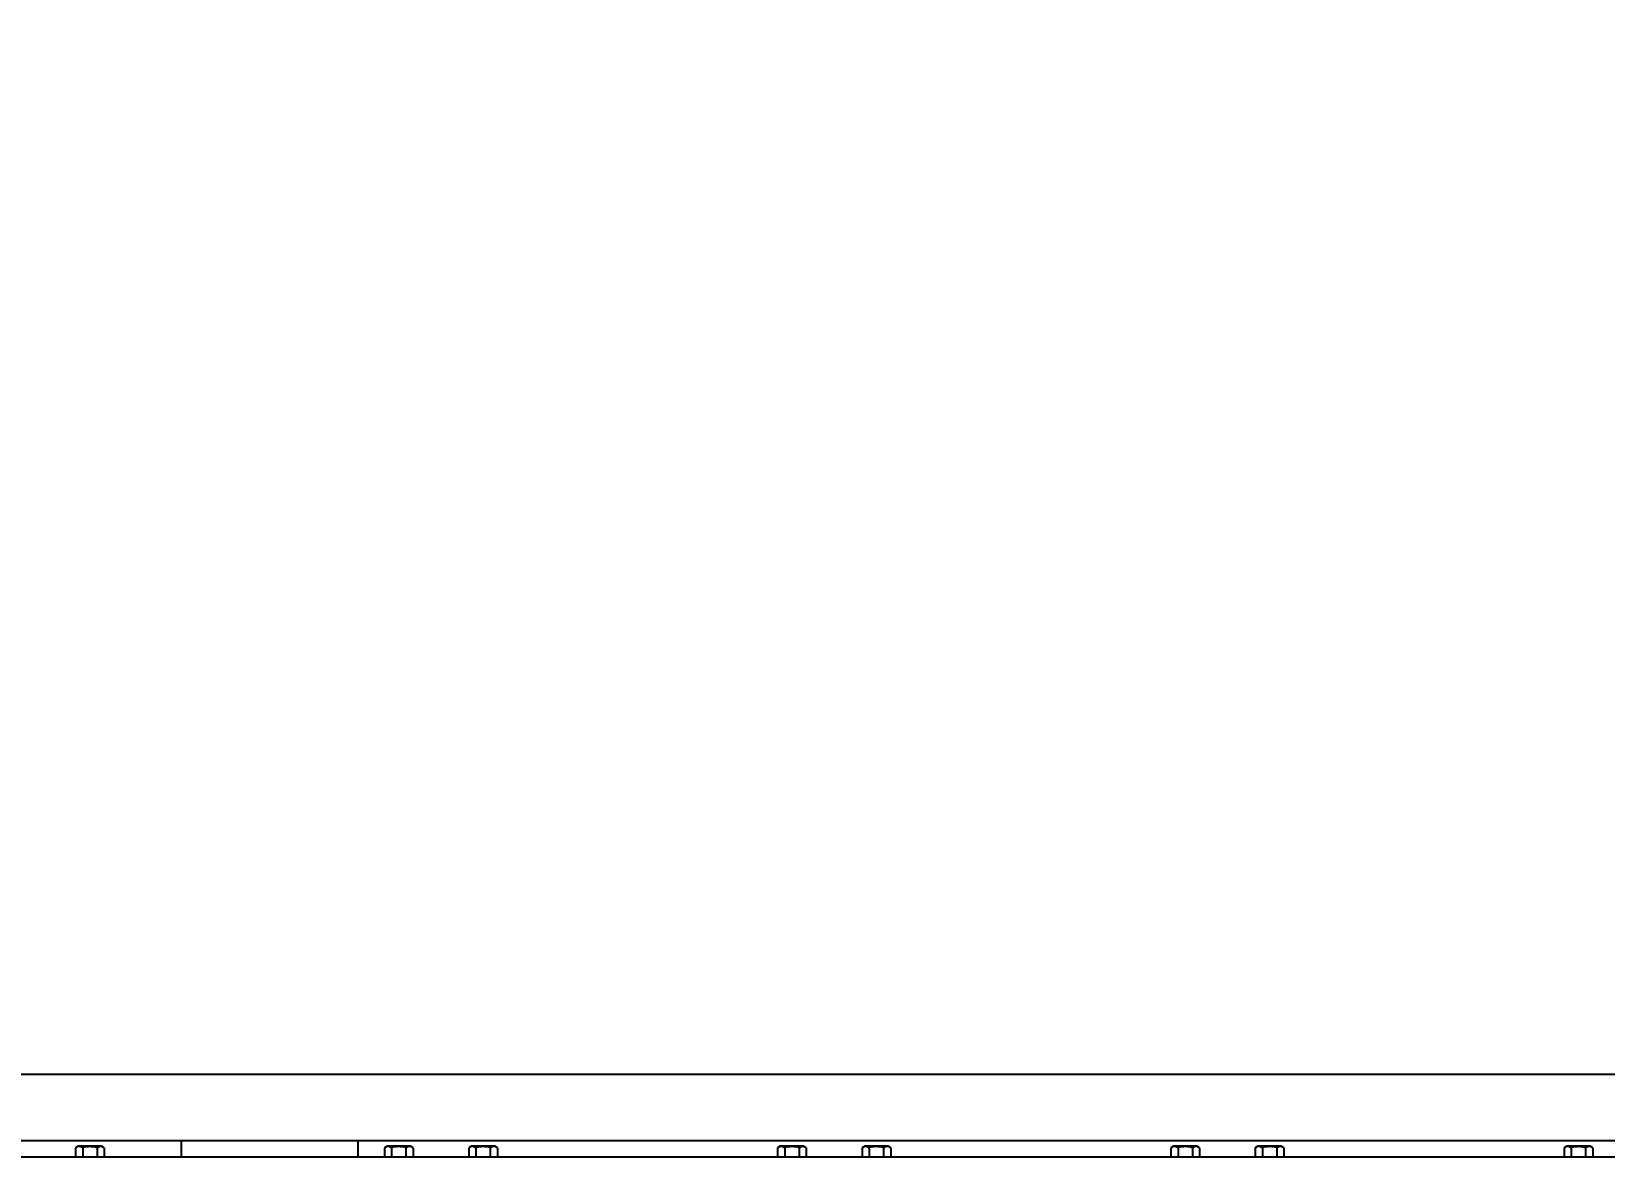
# Model space of a CAD drawing. Header units: millimetres. Extents: x 0 to 55611, y 0 to 32827.
# Drawn here: x 12888 to 13794, y 24422 to 25075 of the extents above; entities that cross this region are included whole.
import ezdxf

# ---------------------------------------------------------------- set-up
doc = ezdxf.new("R2010")
doc.units = ezdxf.units.MM
doc.header["$LTSCALE"] = 10
doc.header["$PDSIZE"] = -1
doc.linetypes.add('SLD-Continua', pattern=[0])
doc.layers.add('STRUC', color=5, linetype='SLD-Continua')
doc.styles.add('1', font='romans.shx', dxfattribs={"height": 125})
doc.dimstyles.new('50', dxfattribs={"dimscale": 0, "dimtxt": 125, "dimasz": 125, "dimexe": 125, "dimexo": 125, "dimgap": 50, "dimtad": 1, "dimdec": 0, "dimlfac": 49.861111, "dimzin": 1, "dimtxsty": '1', "dimcen": 2.5, "dimclrd": 1, "dimclre": 1, "dimadec": 0, "dimazin": 0, "dimtfac": 1, "dimtdec": 0, "dimtmove": 0, "dimatfit": 3, "dimfxl": 1, "dimtzin": 1, "dimarcsym": 0})

# ---------------------------------------------------------------- blocks, each defined once
blk = doc.blocks.new('*D102')
at = {"color": 1, "lineweight": -2, "transparency": 16777216}
for p, q in [((2852.08, 28134.58), (2852.08, 29698.3)), ((14281.61, 24592.91), (14281.61, 29698.3)), ((2977.08, 29573.3), (14156.61, 29573.3))]:
    blk.add_line(p, q, dxfattribs=at)
at = {"color": 1, "transparency": 16777216}
for points in [[(2977.08, 29594.14), (2977.08, 29552.47), (2852.08, 29573.3)], [(14156.61, 29594.14), (14156.61, 29552.47), (14281.61, 29573.3)]]:
    blk.add_solid(points, dxfattribs=at)
at = {"layer": 'Defpoints', "color": 0, "transparency": 16777216}
for p in [(14281.61, 29573.3), (2852.08, 28009.58), (14281.61, 24467.91)]:
    blk.add_point(p, dxfattribs=at)
at = {"color": 0, "transparency": 16777216, "insert": (8566.32, 29748.3), "char_height": 125, "attachment_point": 2, "style": '1'}
blk.add_mtext('11430', dxfattribs=at)
blk = doc.blocks.new('*D106')
at = {"color": 1, "lineweight": -2, "transparency": 16777216}
for p, q in [((11967.77, 25831.09), (15385.01, 25831.09)), ((15260.01, 25706.09), (15260.01, 24160.86)), ((14580.51, 24035.86), (15385.01, 24035.86))]:
    blk.add_line(p, q, dxfattribs=at)
at = {"color": 1, "transparency": 16777216}
for points in [[(15239.17, 25706.09), (15280.84, 25706.09), (15260.01, 25831.09)], [(15239.17, 24160.86), (15280.84, 24160.86), (15260.01, 24035.86)]]:
    blk.add_solid(points, dxfattribs=at)
at = {"layer": 'Defpoints', "color": 0, "transparency": 16777216}
for p in [(11842.77, 25831.09), (14455.51, 24035.86), (15260.01, 24035.86)]:
    blk.add_point(p, dxfattribs=at)
at = {"color": 0, "transparency": 16777216, "insert": (15085.01, 24933.47), "char_height": 125, "attachment_point": 2, "rotation": 90, "style": '1'}
blk.add_mtext('1795', dxfattribs=at)

msp = doc.modelspace()

# ---------------------------------------------------------------- linework, layer by layer
at = {"layer": 'STRUC', "linetype": 'SLD-Continua', "lineweight": 25}
for p, q in [((14275.51, 24474.01), (12180.56, 24474.01)), ((14275.51, 24435.91), (12180.56, 24435.91)), ((12974.35, 24426.38), (12974.35, 24435.91)), ((13075.95, 24426.38), (13075.95, 24435.91)), ((13052.13, 24426.38), (12170.3, 24426.38)), ((12914.79, 24432.73), (12913.31, 24431.88)), ((12913.31, 24431.88), (12913.31, 24426.38)), ((12928.34, 24432.73), (12914.79, 24432.73)), ((12917.44, 24431.88), (12917.44, 24426.38)), ((12925.69, 24431.88), (12925.69, 24426.38)), ((12929.81, 24431.88), (12928.34, 24432.73)), ((12929.81, 24431.88), (12929.81, 24426.38)), ((13075.95, 24426.38), (13052.13, 24426.38)), ((13957.78, 24426.38), (13075.95, 24426.38)), ((13092.59, 24432.73), (13091.11, 24431.88)), ((13091.11, 24431.88), (13091.11, 24426.38)), ((13106.14, 24432.73), (13092.59, 24432.73)), ((13095.24, 24431.88), (13095.24, 24426.38)), ((13103.49, 24431.88), (13103.49, 24426.38)), ((13107.61, 24431.88), (13106.14, 24432.73)), ((13107.61, 24431.88), (13107.61, 24426.38)), ((13141.2, 24432.73), (13139.73, 24431.88)), ((13139.73, 24431.88), (13139.73, 24426.38)), ((13154.75, 24432.73), (13141.2, 24432.73)), ((13143.85, 24431.88), (13143.85, 24426.38)), ((13152.1, 24431.88), (13152.1, 24426.38)), ((13156.22, 24431.88), (13154.75, 24432.73)), ((13156.22, 24431.88), (13156.22, 24426.38)), ((13319, 24432.73), (13317.53, 24431.88)), ((13317.53, 24431.88), (13317.53, 24426.38)), ((13332.55, 24432.73), (13319, 24432.73)), ((13321.65, 24431.88), (13321.65, 24426.38)), ((13329.9, 24431.88), (13329.9, 24426.38)), ((13334.02, 24431.88), (13332.55, 24432.73)), ((13334.02, 24431.88), (13334.02, 24426.38)), ((13367.61, 24432.73), (13366.14, 24431.88)), ((13366.14, 24431.88), (13366.14, 24426.38)), ((13381.16, 24432.73), (13367.61, 24432.73)), ((13370.26, 24431.88), (13370.26, 24426.38)), ((13378.51, 24431.88), (13378.51, 24426.38)), ((13382.64, 24431.88), (13381.16, 24432.73)), ((13382.64, 24431.88), (13382.64, 24426.38)), ((13545.41, 24432.73), (13543.94, 24431.88)), ((13543.94, 24431.88), (13543.94, 24426.38)), ((13558.96, 24432.73), (13545.41, 24432.73)), ((13548.06, 24431.88), (13548.06, 24426.38)), ((13556.31, 24431.88), (13556.31, 24426.38)), ((13560.44, 24431.88), (13558.96, 24432.73)), ((13560.44, 24431.88), (13560.44, 24426.38)), ((13594.02, 24432.73), (13592.55, 24431.88)), ((13592.55, 24431.88), (13592.55, 24426.38)), ((13607.58, 24432.73), (13594.02, 24432.73)), ((13596.68, 24431.88), (13596.68, 24426.38)), ((13604.93, 24431.88), (13604.93, 24426.38)), ((13609.05, 24431.88), (13607.58, 24432.73)), ((13609.05, 24431.88), (13609.05, 24426.38)), ((13771.82, 24432.73), (13770.35, 24431.88)), ((13770.35, 24431.88), (13770.35, 24426.38)), ((13785.38, 24432.73), (13771.82, 24432.73)), ((13774.48, 24431.88), (13774.48, 24426.38)), ((13782.73, 24431.88), (13782.73, 24426.38)), ((13786.85, 24431.88), (13785.38, 24432.73)), ((13786.85, 24431.88), (13786.85, 24426.38))]:
    msp.add_line(p, q, dxfattribs=at)
for centre, radius, start, end in [((12915.38, 24428.8), 3.71, 56.21322, 123.78678), ((12921.56, 24418.57), 13.94, 72.78503, 107.21497), ((12927.75, 24428.8), 3.71, 56.21322, 123.78678), ((13093.18, 24428.8), 3.71, 56.21322, 123.78678), ((13099.36, 24418.57), 13.94, 72.78503, 107.21497), ((13105.55, 24428.8), 3.71, 56.21322, 123.78678), ((13141.79, 24428.8), 3.71, 56.21322, 123.78678), ((13147.97, 24418.57), 13.94, 72.78503, 107.21497), ((13154.16, 24428.8), 3.71, 56.21322, 123.78678), ((13319.59, 24428.8), 3.71, 56.21322, 123.78678), ((13325.77, 24418.57), 13.94, 72.78503, 107.21497), ((13331.96, 24428.8), 3.71, 56.21322, 123.78678), ((13368.2, 24428.8), 3.71, 56.21322, 123.78678), ((13374.39, 24418.57), 13.94, 72.78503, 107.21497), ((13380.57, 24428.8), 3.71, 56.21322, 123.78678), ((13546, 24428.8), 3.71, 56.21322, 123.78678), ((13552.19, 24418.57), 13.94, 72.78503, 107.21497), ((13558.37, 24428.8), 3.71, 56.21322, 123.78678), ((13594.61, 24428.8), 3.71, 56.21322, 123.78678), ((13600.8, 24418.57), 13.94, 72.78503, 107.21497), ((13606.99, 24428.8), 3.71, 56.21322, 123.78678), ((13772.41, 24428.8), 3.71, 56.21322, 123.78678), ((13778.6, 24418.57), 13.94, 72.78503, 107.21497), ((13784.79, 24428.8), 3.71, 56.21322, 123.78678)]:
    msp.add_arc(centre, radius, start, end, dxfattribs=at)

# ---------------------------------------------------------------- dimensions: what is measured, and where the dimension line sits
dim = msp.add_linear_dim(base=(14281.61, 29573.3), p1=(2852.08, 28009.58), p2=(14281.61, 24467.91), dimstyle='50', override={"dimscale": 1, "dimlfac": 1})
dim.commit()
dim.dimension.update_dxf_attribs({"geometry": '*D102', "text_midpoint": (8566.32, 29573.3), "dimtype": 160})
dim = msp.add_linear_dim(base=(15260.01, 24035.86), p1=(11842.77, 25831.09), p2=(14455.51, 24035.86), angle=90, dimstyle='50', override={"dimscale": 1, "dimlfac": 1})
dim.commit()
dim.dimension.update_dxf_attribs({"geometry": '*D106', "text_midpoint": (15260.01, 24933.47), "dimtype": 160})

doc.saveas('drawing.dxf')
